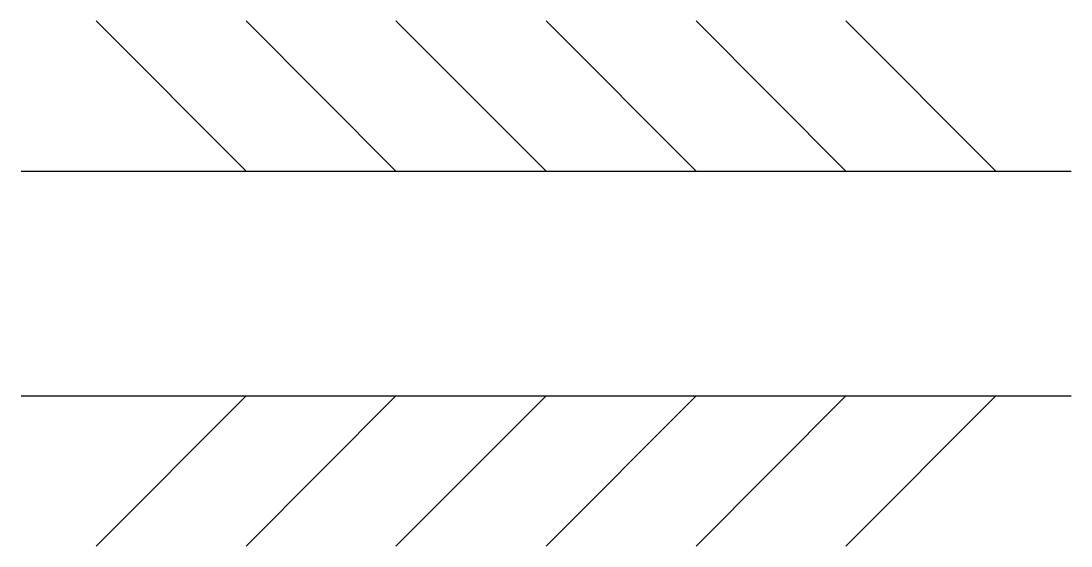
# Model space of a CAD drawing. Header units: millimetres. Extents: x 0 to 1, y 0 to 0.5.
import ezdxf

# ---------------------------------------------------------------- set-up
doc = ezdxf.new("R2010")
doc.units = ezdxf.units.MM

msp = doc.modelspace()

# ---------------------------------------------------------------- linework, layer by layer
for p, q in [((0.21429, 0.35714), (0.07143, 0.5)), ((0.35714, 0.35714), (0.21429, 0.5)), ((0.5, 0.35714), (0.35714, 0.5)), ((0.64286, 0.35714), (0.5, 0.5)), ((0.78571, 0.35714), (0.64286, 0.5)), ((0.92857, 0.35714), (0.78571, 0.5)), ((0, 0.35714), (1, 0.35714)), ((0, 0.14286), (1, 0.14286)), ((0.21429, 0.14286), (0.07143, 0)), ((0.35714, 0.14286), (0.21429, 0)), ((0.5, 0.14286), (0.35714, 0)), ((0.64286, 0.14286), (0.5, 0)), ((0.78571, 0.14286), (0.64286, 0)), ((0.92857, 0.14286), (0.78571, 0))]:
    msp.add_line(p, q)

doc.saveas('drawing.dxf')
